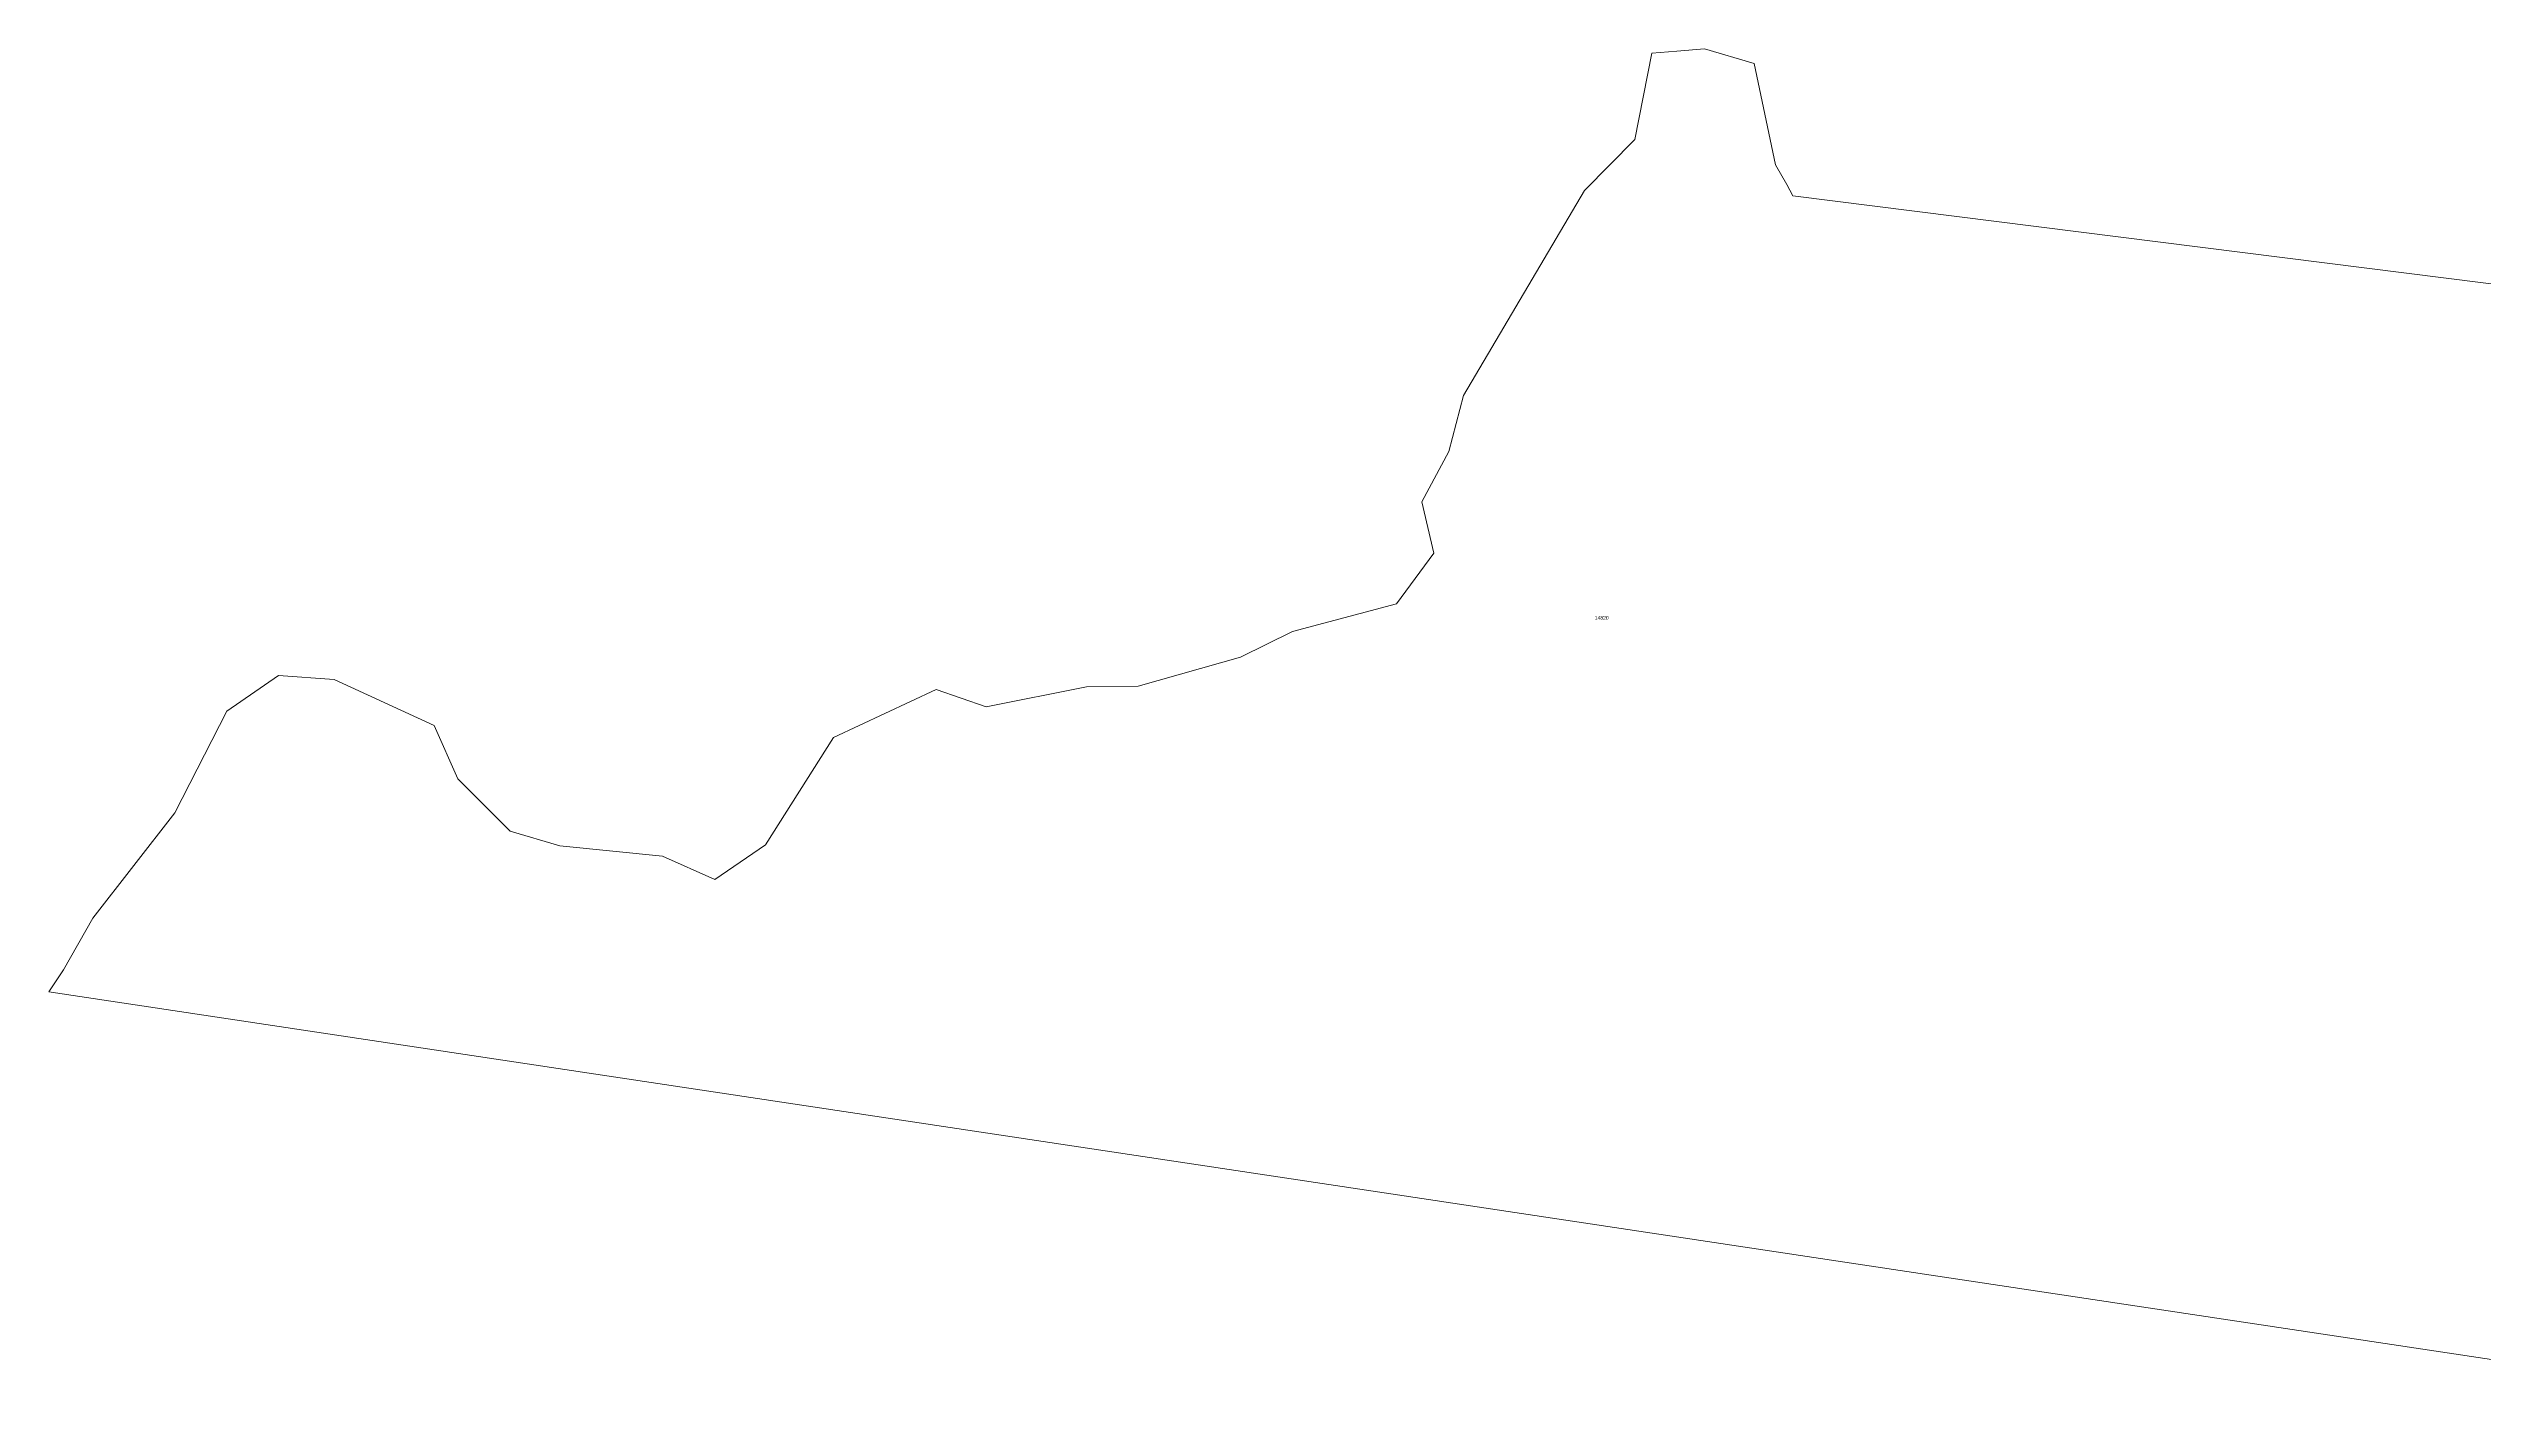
# Model space of a CAD drawing. Header units: metres. Extents: x 229048 to 234217, y 6158920 to 6161532.
# Drawn here: x 229048 to 230274, y 6159266 to 6159949 of the extents above; entities that cross this region are included whole.
import ezdxf

# ---------------------------------------------------------------- set-up
doc = ezdxf.new("R2010")
doc.units = ezdxf.units.M
doc.layers.add('Cadastre Land Parcels_SP_EXT', color=8, linetype='Continuous', lineweight=5)
doc.styles.get("Standard").update_dxf_attribs({"font": 'arial.ttf'})

msp = doc.modelspace()

# ---------------------------------------------------------------- linework, layer by layer
at = {"layer": 'Cadastre Land Parcels_SP_EXT', "linetype": 'Continuous'}
msp.add_lwpolyline([(230337.9, 6159823.5), (229926.2, 6159875.3), (229923.1, 6159881), (229917.5, 6159891), (229906.7, 6159942.1), (229881.7, 6159949.5), (229867.8, 6159948.3), (229855.2, 6159947.2), (229846.5, 6159903.7), (229821.3, 6159878), (229760.2, 6159774.7), (229752.9, 6159746.5), (229739.3, 6159721.2), (229745.3, 6159695.3), (229726.5, 6159669.9), (229674.2, 6159655.9), (229648, 6159643), (229596.4, 6159628.3), (229570.4, 6159628), (229519.9, 6159618), (229494.7, 6159626.6), (229442.9, 6159602.5), (229408.6, 6159548.5), (229383.1, 6159531), (229356.7, 6159542.8), (229305, 6159547.9), (229280, 6159555.3), (229253.6, 6159581.7), (229241.8, 6159608.6), (229191.4, 6159631.7), (229163.4, 6159633.8), (229137.3, 6159615.7), (229111.2, 6159564.6), (229069.9, 6159511.5), (229055, 6159485.5), (229047.6, 6159474.4), (230434.2, 6159265.6)], dxfattribs=at)

# ---------------------------------------------------------------- texts
at = {"layer": 'Cadastre Land Parcels_SP_EXT'}
msp.add_text('14820', height=1.8, dxfattribs=at).set_placement((229826.4, 6159661.9))

doc.saveas('drawing.dxf')
